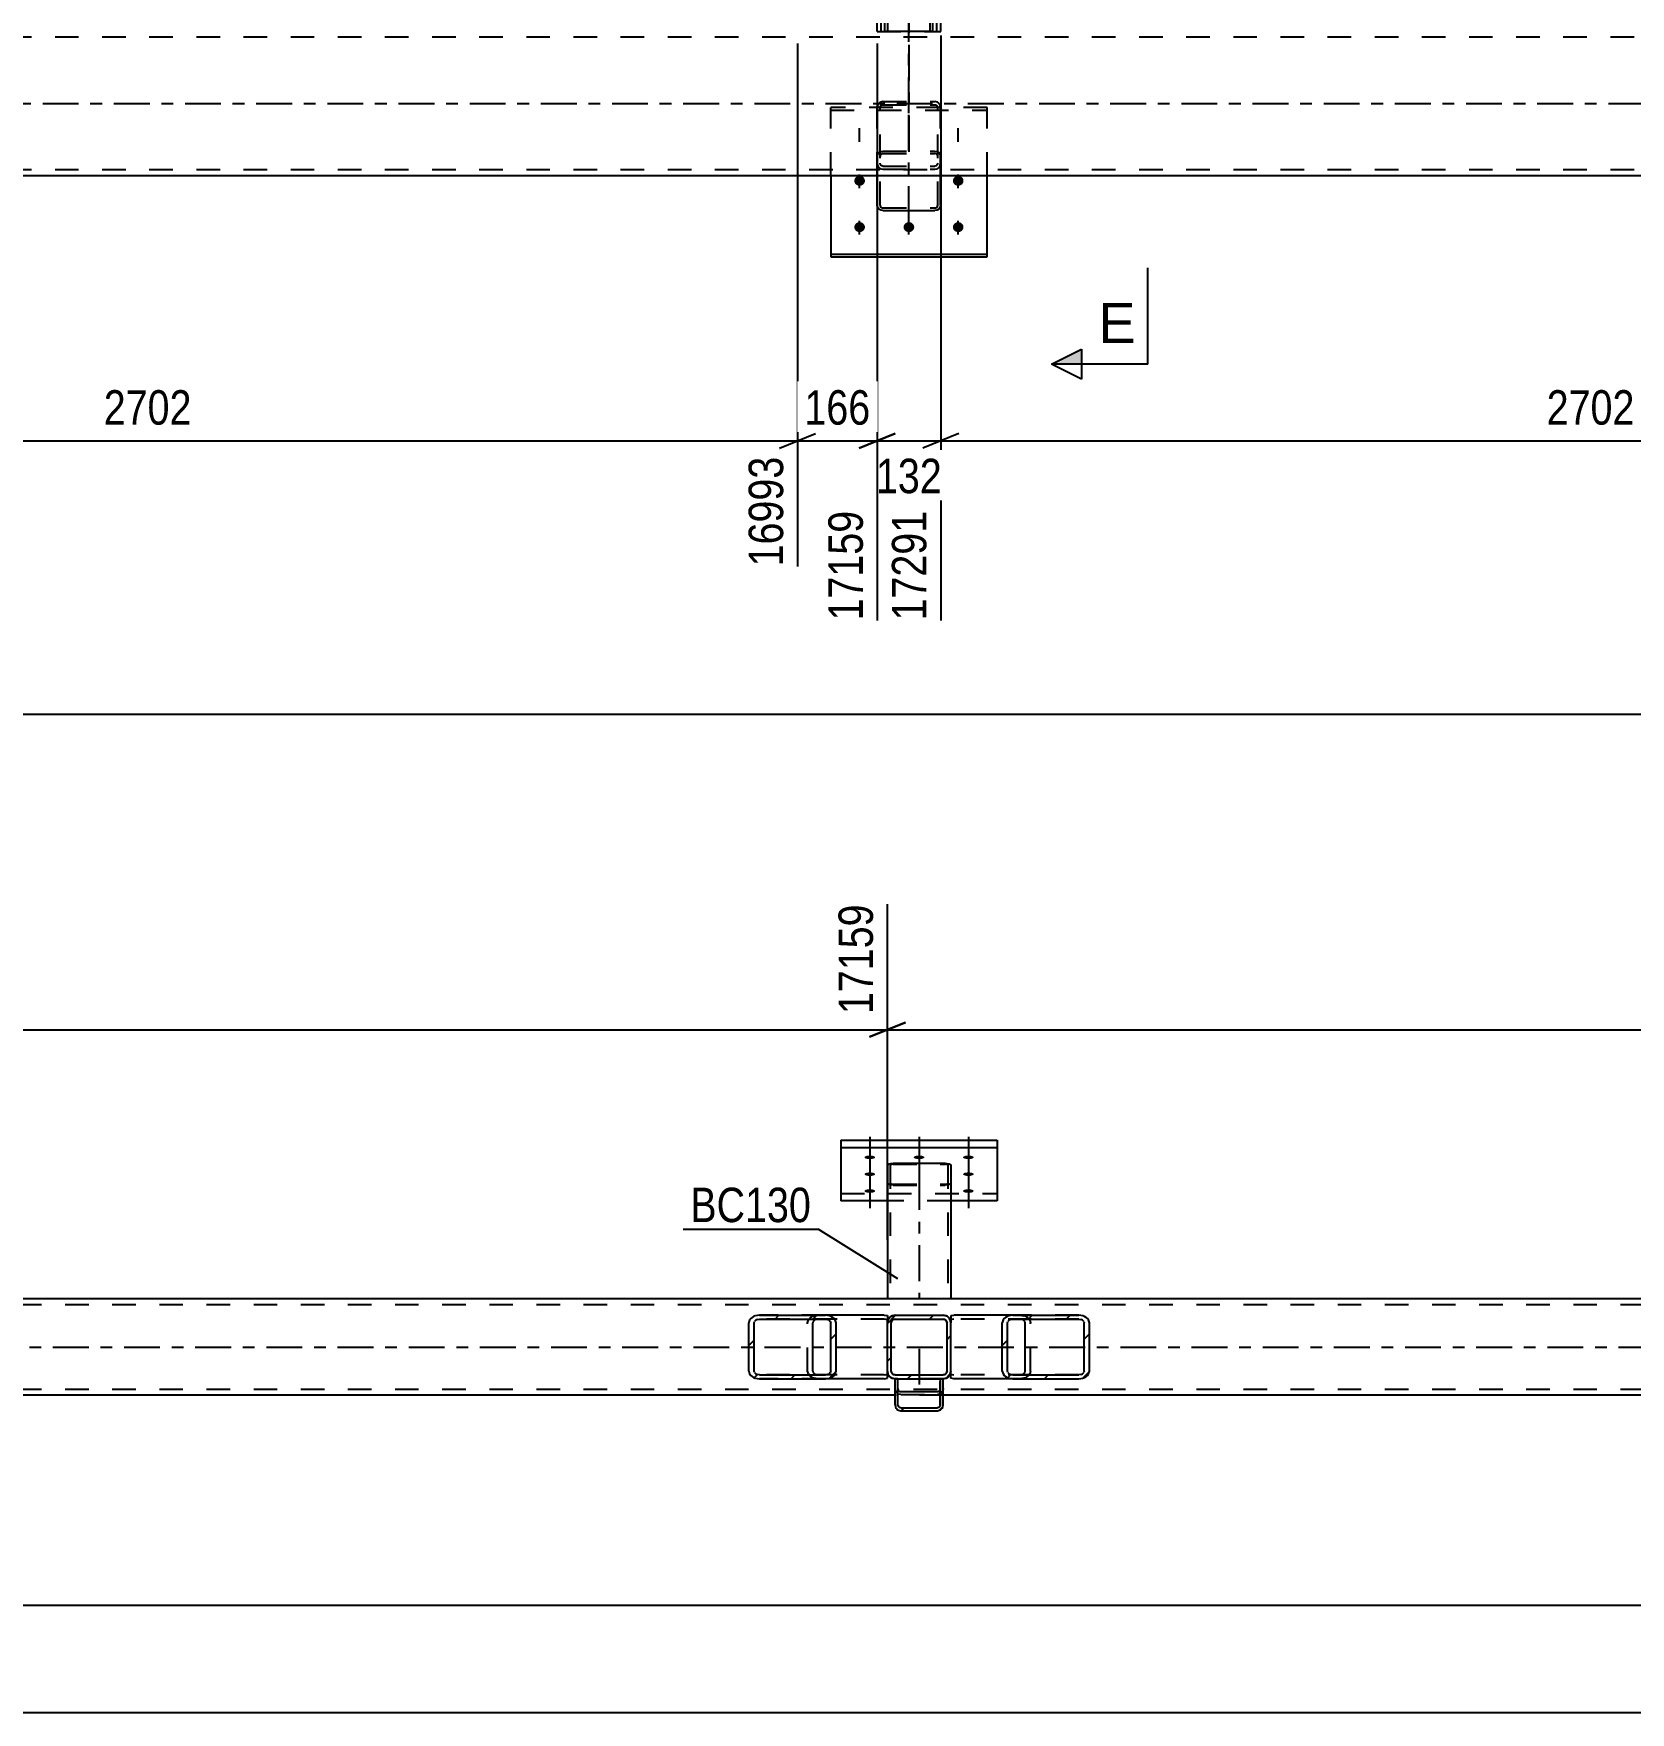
# Model space of a CAD drawing. Header units: millimetres. Extents: x 0 to 1189, y 0 to 841.
# Drawn here: x 655.9 to 788.7, y 386.8 to 526.5 of the extents above; entities that cross this region are included whole.
import ezdxf

# ---------------------------------------------------------------- set-up
doc = ezdxf.new("R2010")
doc.units = ezdxf.units.MM
doc.linetypes.add('DXK_LINE_DOT2', pattern=[3.9198, 1.9599, -1.9599])
doc.linetypes.add('DXK_LINE_DOT3', pattern=[5.9187, 2.979, -0.9799, 0.9799, -0.9799])
doc.styles.add('Arial', font='ARIAL.TTF', dxfattribs={"height": 0.2})
doc.styles.add('Arial Narrow', font='ARIALN.TTF', dxfattribs={"height": 0.2})

# ---------------------------------------------------------------- blocks, each defined once
blk = doc.blocks.new('Part-814467843-4732 - 4692')
at = {"color": 7, "linetype": 'DXK_LINE_DOT2'}
for p, q in [((735.18, 520.34), (722.18, 520.34)), ((722.18, 514.65), (722.18, 520.34)), ((722.18, 520.12), (735.18, 520.12)), ((735.18, 514.65), (735.18, 520.34))]:
    blk.add_line(p, q, dxfattribs=at)
at = {"color": 2, "linetype": 'Continuous'}
for p, q in [((722.18, 514.65), (722.18, 507.9)), ((735.18, 507.9), (735.18, 514.65)), ((722.18, 508.12), (735.18, 508.12)), ((722.18, 507.9), (735.18, 507.9))]:
    blk.add_line(p, q, dxfattribs=at)
blk = doc.blocks.new('Bolt-814467843-4733 - 4692')
at = {"linetype": 'Continuous'}
for points in [[(724.58, 513.82), (724.49, 513.83), (724.4, 513.85), (724.32, 513.9), (724.26, 513.95), (724.2, 514.02), (724.16, 514.1), (724.15, 514.19), (724.15, 514.27), (724.16, 514.36), (724.2, 514.44), (724.26, 514.51), (724.32, 514.57), (724.4, 514.61), (724.49, 514.64), (724.58, 514.64), (724.67, 514.64), (724.76, 514.61), (724.84, 514.57), (724.91, 514.51), (724.96, 514.44), (725, 514.36), (725.02, 514.27), (725.02, 514.19), (725, 514.1), (724.96, 514.02), (724.91, 513.95), (724.84, 513.9), (724.76, 513.85), (724.67, 513.83)], [(732.78, 513.82), (732.69, 513.83), (732.6, 513.85), (732.52, 513.9), (732.46, 513.95), (732.4, 514.02), (732.36, 514.1), (732.35, 514.19), (732.35, 514.27), (732.36, 514.36), (732.4, 514.44), (732.46, 514.51), (732.52, 514.57), (732.6, 514.61), (732.69, 514.64), (732.78, 514.64), (732.87, 514.64), (732.96, 514.61), (733.04, 514.57), (733.11, 514.51), (733.16, 514.44), (733.2, 514.36), (733.22, 514.27), (733.22, 514.19), (733.2, 514.1), (733.16, 514.02), (733.11, 513.95), (733.04, 513.9), (732.96, 513.85), (732.87, 513.83)], [(724.58, 509.96), (724.49, 509.97), (724.4, 510), (724.32, 510.04), (724.26, 510.1), (724.2, 510.17), (724.16, 510.25), (724.15, 510.33), (724.15, 510.42), (724.16, 510.51), (724.2, 510.58), (724.26, 510.65), (724.32, 510.71), (724.4, 510.76), (724.49, 510.78), (724.58, 510.79), (724.67, 510.78), (724.76, 510.76), (724.84, 510.71), (724.91, 510.65), (724.96, 510.58), (725, 510.51), (725.02, 510.42), (725.02, 510.33), (725, 510.25), (724.96, 510.17), (724.91, 510.1), (724.84, 510.04), (724.76, 510), (724.67, 509.97)], [(728.68, 509.96), (728.59, 509.97), (728.5, 510), (728.42, 510.04), (728.36, 510.1), (728.3, 510.17), (728.26, 510.25), (728.25, 510.33), (728.25, 510.42), (728.26, 510.51), (728.3, 510.58), (728.36, 510.65), (728.42, 510.71), (728.5, 510.76), (728.59, 510.78), (728.68, 510.79), (728.77, 510.78), (728.86, 510.76), (728.94, 510.71), (729.01, 510.65), (729.06, 510.58), (729.1, 510.51), (729.12, 510.42), (729.12, 510.33), (729.1, 510.25), (729.06, 510.17), (729.01, 510.1), (728.94, 510.04), (728.86, 510), (728.77, 509.97)], [(732.78, 509.96), (732.69, 509.97), (732.6, 510), (732.52, 510.04), (732.46, 510.1), (732.4, 510.17), (732.36, 510.25), (732.35, 510.33), (732.35, 510.42), (732.36, 510.51), (732.4, 510.58), (732.46, 510.65), (732.52, 510.71), (732.6, 510.76), (732.69, 510.78), (732.78, 510.79), (732.87, 510.78), (732.96, 510.76), (733.04, 510.71), (733.11, 510.65), (733.16, 510.58), (733.2, 510.51), (733.22, 510.42), (733.22, 510.33), (733.2, 510.25), (733.16, 510.17), (733.11, 510.1), (733.04, 510.04), (732.96, 510), (732.87, 509.97)]]:
    blk.add_hatch(color=1, dxfattribs=at).paths.add_polyline_path(points)
at = {"color": 1, "linetype": 'DXK_LINE_DOT2'}
for p, q in [((724.58, 517.47), (724.58, 518.6)), ((728.68, 517.47), (728.68, 518.6)), ((732.78, 517.47), (732.78, 518.6))]:
    blk.add_line(p, q, dxfattribs=at)
at = {"color": 1, "linetype": 'Continuous'}
for p, q in [((724.58, 513.62), (724.58, 514.75)), ((732.78, 513.62), (732.78, 514.75)), ((724.58, 509.76), (724.58, 510.9)), ((728.68, 509.76), (728.68, 510.9)), ((732.78, 509.76), (732.78, 510.9))]:
    blk.add_line(p, q, dxfattribs=at)
blk = doc.blocks.new('Part-814467843-4850 - 4692')
at = {"color": 7, "linetype": 'DXK_LINE_DOT3'}
blk.add_line((728.68, 519.86), (728.68, 649.63), dxfattribs=at)
at = {"color": 7, "linetype": 'DXK_LINE_DOT2'}
for p, q in [((726.72, 640.53), (726.68, 640.47)), ((726.68, 639.42), (726.68, 640.47)), ((726.82, 640.58), (726.72, 640.53)), ((726.98, 640.62), (726.82, 640.58)), ((726.92, 640.47), (726.94, 640.5)), ((726.92, 526.65), (726.92, 640.47)), ((726.94, 640.5), (726.99, 640.53)), ((727.16, 640.63), (726.98, 640.62)), ((726.99, 640.53), (727.07, 640.54)), ((727.07, 640.54), (727.16, 640.55)), ((727.16, 640.63), (730.2, 640.63)), ((727.16, 640.55), (730.2, 640.55)), ((730.2, 640.63), (730.39, 640.62)), ((730.2, 640.55), (730.3, 640.54)), ((730.3, 640.54), (730.37, 640.53)), ((730.37, 640.53), (730.42, 640.5)), ((730.39, 640.62), (730.42, 640.61)), ((730.42, 640.61), (730.54, 640.58)), ((730.42, 640.5), (730.44, 640.47)), ((730.44, 526.65), (730.44, 640.47)), ((730.65, 640.53), (730.54, 640.58)), ((730.68, 640.47), (730.65, 640.53)), ((730.68, 639.41), (730.68, 640.47)), ((726.68, 639.41), (726.68, 639.42)), ((726.68, 639.42), (726.68, 639.41)), ((726.68, 639.42), (726.72, 639.36)), ((726.72, 639.36), (726.82, 639.31)), ((726.82, 639.31), (726.98, 639.27)), ((726.94, 639.39), (726.92, 639.42)), ((726.99, 639.36), (726.94, 639.39)), ((726.98, 639.27), (726.99, 639.27)), ((727.07, 639.35), (726.99, 639.36)), ((726.99, 639.27), (727.16, 639.26)), ((727.16, 639.34), (727.07, 639.35)), ((727.16, 639.34), (730.2, 639.34)), ((727.16, 639.26), (730.2, 639.26)), ((730.3, 639.35), (730.2, 639.34)), ((730.2, 639.26), (730.39, 639.27)), ((730.37, 639.36), (730.3, 639.35)), ((730.42, 639.39), (730.37, 639.36)), ((730.39, 639.27), (730.54, 639.31)), ((730.44, 639.42), (730.42, 639.39)), ((730.54, 639.31), (730.65, 639.36)), ((730.65, 639.36), (730.68, 639.42)), ((726.68, 535.63), (726.72, 536.37)), ((726.98, 537.41), (727.16, 537.55)), ((727.16, 536.59), (727.07, 536.52)), ((727.16, 537.55), (730.2, 537.55)), ((727.16, 536.59), (730.2, 536.59)), ((730.2, 537.55), (730.39, 537.41)), ((730.3, 536.52), (730.2, 536.59)), ((730.65, 536.37), (730.68, 535.63)), ((726.94, 536), (726.92, 535.63)), ((730.44, 535.63), (730.42, 536)), ((730.39, 526.65), (730.2, 526.65)), ((730.54, 526.65), (730.44, 526.65))]:
    blk.add_line(p, q, dxfattribs=at)
at = {"color": 2, "linetype": 'Continuous'}
for p, q in [((726.68, 526.65), (726.68, 639.41)), ((730.68, 526.65), (730.68, 639.41)), ((730.2, 526.65), (726.68, 526.65)), ((730.54, 526.65), (730.2, 526.65)), ((730.65, 526.65), (730.54, 526.65)), ((730.68, 526.65), (730.65, 526.65))]:
    blk.add_line(p, q, dxfattribs=at)
at = {"color": 7, "linetype": 'DXK_LINE_DOT2'}
for centre, radius, start, end in [((729.52, 536.22), 2.8, 154.9513, 176.9968), ((728.34, 535.92), 1.4, 154.9513, 176.9968), ((729.03, 535.92), 1.4, 3.0032, 25.0487), ((727.85, 536.22), 2.8, 3.0032, 25.0487)]:
    blk.add_arc(centre, radius, start, end, dxfattribs=at)
blk = doc.blocks.new('Part-814467843-4851 - 4692')
at = {"color": 7, "linetype": 'DXK_LINE_DOT3'}
blk.add_line((728.68, 510.81), (728.68, 521.43), dxfattribs=at)
at = {"color": 7, "linetype": 'DXK_LINE_DOT2'}
for p, q in [((726.08, 520.5), (726.04, 520.3)), ((726.04, 514.65), (726.04, 520.3)), ((726.28, 520.3), (726.3, 520.4)), ((726.28, 512.2), (726.28, 520.3)), ((726.3, 520.4), (726.35, 520.49)), ((726.52, 520.82), (726.34, 520.78)), ((726.35, 520.49), (726.43, 520.54)), ((726.43, 520.54), (726.52, 520.56)), ((726.52, 520.82), (730.84, 520.82)), ((726.52, 520.56), (730.84, 520.56)), ((731.03, 520.78), (730.84, 520.82)), ((730.84, 520.56), (730.94, 520.54)), ((730.94, 520.54), (731.01, 520.49)), ((731.01, 520.49), (731.06, 520.4)), ((731.06, 520.4), (731.08, 520.3)), ((731.08, 512.2), (731.08, 520.3)), ((731.32, 520.3), (731.29, 520.5)), ((731.32, 514.65), (731.32, 520.3)), ((726.18, 516.58), (726.34, 516.68)), ((726.34, 516.68), (726.52, 516.71)), ((726.52, 516.71), (730.84, 516.71)), ((730.84, 516.71), (731.03, 516.68)), ((731.03, 516.68), (731.18, 516.58)), ((726.04, 516.26), (726.08, 516.43)), ((726.04, 515.71), (726.08, 515.51)), ((726.08, 516.43), (726.18, 516.58)), ((726.3, 516.35), (726.28, 516.26)), ((726.3, 515.61), (726.28, 515.71)), ((726.35, 516.42), (726.3, 516.35)), ((726.35, 515.53), (726.3, 515.61)), ((726.43, 516.47), (726.35, 516.42)), ((726.43, 515.47), (726.35, 515.53)), ((726.52, 516.49), (726.43, 516.47)), ((726.52, 515.45), (726.43, 515.47)), ((726.52, 516.49), (730.84, 516.49)), ((726.52, 515.45), (730.84, 515.45)), ((730.94, 516.47), (730.84, 516.49)), ((730.94, 515.47), (730.84, 515.45)), ((731.01, 516.42), (730.94, 516.47)), ((731.01, 515.53), (730.94, 515.47)), ((731.06, 516.35), (731.01, 516.42)), ((731.06, 515.61), (731.01, 515.53)), ((731.08, 516.26), (731.06, 516.35)), ((731.08, 515.71), (731.06, 515.61)), ((731.18, 516.58), (731.29, 516.43)), ((731.29, 516.43), (731.32, 516.26)), ((731.29, 515.51), (731.32, 515.71)), ((726.34, 515.24), (726.52, 515.2)), ((726.52, 515.2), (730.84, 515.2)), ((730.84, 515.2), (731.03, 515.24)), ((726.28, 512.2), (726.3, 512.11)), ((726.3, 512.11), (726.35, 512.04)), ((726.35, 512.04), (726.43, 511.99)), ((726.43, 511.99), (726.52, 511.98)), ((726.52, 511.98), (730.84, 511.98)), ((730.84, 511.98), (730.94, 511.99)), ((730.94, 511.99), (731.01, 512.04)), ((731.01, 512.04), (731.06, 512.11)), ((731.06, 512.11), (731.08, 512.2))]:
    blk.add_line(p, q, dxfattribs=at)
at = {"color": 2, "linetype": 'Continuous'}
for p, q in [((726.04, 512.2), (726.04, 514.65)), ((731.32, 512.2), (731.32, 514.65)), ((726.08, 512.03), (726.04, 512.2)), ((726.18, 511.88), (726.08, 512.03)), ((726.34, 511.78), (726.18, 511.88)), ((726.52, 511.75), (726.34, 511.78)), ((726.52, 511.75), (730.84, 511.75)), ((731.03, 511.78), (730.84, 511.75)), ((731.18, 511.88), (731.03, 511.78)), ((731.29, 512.03), (731.18, 511.88)), ((731.32, 512.2), (731.29, 512.03))]:
    blk.add_line(p, q, dxfattribs=at)
at = {"color": 7, "linetype": 'DXK_LINE_DOT2'}
for centre, start, end in [((726.54, 520.32), 114.3199, 159.2417), ((730.82, 520.32), 20.7583, 65.6801), ((726.54, 515.69), 200.7583, 245.6801), ((730.82, 515.69), 294.3199, 339.2417)]:
    blk.add_arc(centre, 0.496, start, end, dxfattribs=at)
blk = doc.blocks.new('Part-814467843-4893 - 4692')
at = {"color": 7, "linetype": 'DXK_LINE_DOT3'}
blk.add_line((728.69, 516.65), (728.69, 652.25), dxfattribs=at)
at = {"color": 7, "linetype": 'DXK_LINE_DOT2'}
for p, q in [((731.33, 642.25), (726.05, 642.25)), ((726.05, 641.59), (726.05, 642.25)), ((726.37, 526.65), (726.37, 642.25)), ((731.01, 526.65), (731.01, 642.25)), ((731.33, 641.59), (731.33, 642.25)), ((726.05, 526.65), (726.05, 527.31)), ((726.05, 526.65), (731.33, 526.65)), ((731.33, 526.65), (731.33, 527.31))]:
    blk.add_line(p, q, dxfattribs=at)
at = {"color": 2, "linetype": 'Continuous'}
for p, q in [((726.05, 527.31), (726.05, 641.59)), ((731.33, 527.31), (731.33, 641.59))]:
    blk.add_line(p, q, dxfattribs=at)
blk = doc.blocks.new('Part-814467843-4962 - 4692')
at = {"color": 7, "linetype": 'DXK_LINE_DOT2'}
for p, q in [((1047.69, 526.17), (118.04, 526.17)), ((1047.69, 515.13), (118.04, 515.13))]:
    blk.add_line(p, q, dxfattribs=at)
at = {"color": 7, "linetype": 'DXK_LINE_DOT3'}
blk.add_line((118.04, 520.65), (1047.69, 520.65), dxfattribs=at)
at = {"color": 2, "linetype": 'Continuous'}
blk.add_line((1042.89, 514.65), (118.04, 514.65), dxfattribs=at)
blk = doc.blocks.new('Part-814467843-3577 - 3563')
at = {"color": 2, "linetype": 'Continuous'}
for p, q in [((726.89, 432.35), (726.92, 432.41)), ((726.89, 432.35), (726.89, 421.23)), ((726.92, 432.41), (727.03, 432.46)), ((727.03, 432.46), (727.18, 432.5)), ((727.18, 432.5), (727.37, 432.51)), ((727.37, 432.51), (731.69, 432.51)), ((731.69, 432.51), (731.87, 432.5)), ((731.87, 432.5), (732.03, 432.46)), ((732.03, 432.46), (732.13, 432.41)), ((732.13, 432.41), (732.17, 432.35)), ((732.17, 432.35), (732.17, 421.23))]:
    blk.add_line(p, q, dxfattribs=at)
at = {"color": 7, "linetype": 'DXK_LINE_DOT2'}
for p, q in [((727.14, 432.38), (727.13, 432.35)), ((727.13, 432.35), (727.13, 421.23)), ((727.2, 432.4), (727.14, 432.38)), ((727.27, 432.42), (727.2, 432.4)), ((727.37, 432.43), (727.27, 432.42)), ((727.37, 432.43), (731.69, 432.43)), ((731.78, 432.42), (731.69, 432.43)), ((731.86, 432.4), (731.78, 432.42)), ((731.91, 432.38), (731.86, 432.4)), ((731.93, 432.35), (731.91, 432.38)), ((731.93, 432.35), (731.93, 421.23)), ((726.92, 430.81), (726.89, 430.87)), ((727.03, 430.75), (726.92, 430.81)), ((727.18, 430.72), (727.03, 430.75)), ((727.13, 430.87), (727.14, 430.84)), ((727.14, 430.84), (727.2, 430.81)), ((727.37, 430.7), (727.18, 430.72)), ((727.2, 430.81), (727.27, 430.79)), ((727.27, 430.79), (727.37, 430.79)), ((727.37, 430.79), (731.69, 430.79)), ((727.37, 430.7), (731.69, 430.7)), ((731.69, 430.79), (731.78, 430.79)), ((731.87, 430.72), (731.69, 430.7)), ((731.78, 430.79), (731.86, 430.81)), ((731.86, 430.81), (731.87, 430.82)), ((731.87, 430.82), (731.91, 430.84)), ((732.03, 430.75), (731.87, 430.72)), ((731.91, 430.84), (731.93, 430.87)), ((732.13, 430.81), (732.03, 430.75)), ((732.17, 430.87), (732.13, 430.81)), ((732.17, 421.23), (726.89, 421.23))]:
    blk.add_line(p, q, dxfattribs=at)
at = {"color": 7, "linetype": 'DXK_LINE_DOT3'}
blk.add_line((729.53, 431.61), (729.53, 421.23), dxfattribs=at)
blk = doc.blocks.new('Part-814467843-3589 - 3563')
at = {"linetype": 'Continuous'}
h = blk.add_hatch(dxfattribs=at)
h.set_pattern_fill('', scale=0.7, style=0, pattern_type=0)
h.set_pattern_definition([(45, (731.2304, 411.9716), (-1.5715, 1.5715), [])])
h.paths.add_polyline_path([(731.05, 411.93), (731.23, 411.97), (731.39, 412.08), (731.49, 412.24), (731.53, 412.43), (731.53, 414.59), (731.29, 414.59), (731.29, 412.43), (731.27, 412.33), (731.22, 412.25), (731.14, 412.2), (731.05, 412.18), (728.01, 412.18), (727.91, 412.2), (727.84, 412.25), (727.78, 412.33), (727.77, 412.43), (727.77, 414.59), (727.53, 414.59), (727.53, 412.43), (727.56, 412.24), (727.67, 412.08), (727.82, 411.97), (728.01, 411.93)])
at = {"color": 7, "linetype": 'DXK_LINE_DOT3'}
blk.add_line((729.53, 417.09), (729.53, 414), dxfattribs=at)
at = {"color": 7, "linetype": 'DXK_LINE_DOT2'}
for p, q in [((727.53, 412.43), (727.53, 414.59)), ((727.53, 414.59), (727.77, 414.59)), ((727.56, 413.58), (727.53, 413.77)), ((727.77, 412.43), (727.77, 414.59)), ((731.29, 412.43), (731.29, 414.59)), ((731.29, 414.59), (731.53, 414.59)), ((731.53, 413.77), (731.49, 413.58)), ((731.53, 412.43), (731.53, 414.59)), ((728.01, 413.28), (727.82, 413.31)), ((728.01, 413.28), (731.05, 413.28)), ((731.23, 413.31), (731.05, 413.28))]:
    blk.add_line(p, q, dxfattribs=at)
at = {"color": 2, "linetype": 'Continuous'}
for p, q in [((727.53, 412.43), (727.53, 414.59)), ((727.77, 414.59), (727.53, 414.59)), ((727.77, 412.43), (727.77, 414.59)), ((727.77, 413.77), (727.78, 413.68)), ((727.78, 413.68), (727.84, 413.6)), ((727.84, 413.6), (727.91, 413.54)), ((727.91, 413.54), (728.01, 413.52)), ((728.01, 413.52), (731.05, 413.52)), ((731.05, 413.52), (731.14, 413.54)), ((731.14, 413.54), (731.22, 413.6)), ((731.22, 413.6), (731.27, 413.68)), ((731.27, 413.68), (731.29, 413.77)), ((731.53, 414.59), (731.29, 414.59)), ((731.29, 414.59), (731.29, 412.43)), ((731.53, 412.43), (731.53, 414.59)), ((727.53, 412.43), (727.56, 412.24)), ((727.78, 412.33), (727.77, 412.43)), ((727.84, 412.25), (727.78, 412.33)), ((727.82, 411.97), (728.01, 411.93)), ((727.91, 412.2), (727.84, 412.25)), ((728.01, 412.18), (727.91, 412.2)), ((728.01, 412.18), (731.05, 412.18)), ((728.01, 411.93), (731.05, 411.93)), ((731.14, 412.2), (731.05, 412.18)), ((731.05, 411.93), (731.23, 411.97)), ((731.22, 412.25), (731.14, 412.2)), ((731.27, 412.33), (731.22, 412.25)), ((731.29, 412.43), (731.27, 412.33)), ((731.49, 412.24), (731.53, 412.43))]:
    blk.add_line(p, q, dxfattribs=at)
at = {"color": 7, "linetype": 'DXK_LINE_DOT2'}
for centre, start, end in [((728.02, 413.76), 201.5877, 246.5667), ((731.04, 413.76), 293.4333, 338.4123)]:
    blk.add_arc(centre, 0.488, start, end, dxfattribs=at)
at = {"color": 2, "linetype": 'Continuous'}
for centre, start, end in [((728.02, 412.42), 201.5877, 246.5667), ((731.04, 412.42), 293.4333, 338.4123)]:
    blk.add_arc(centre, 0.488, start, end, dxfattribs=at)
blk = doc.blocks.new('Part-814467843-3686 - 3563')
at = {"linetype": 'Continuous'}
h = blk.add_hatch(dxfattribs=at)
h.set_pattern_fill('', scale=0.7, style=0, pattern_type=0)
h.set_pattern_definition([(45, (722.073, 414.6427), (-1.57154, 1.57154), [])])
h.paths.add_polyline_path([(721.74, 414.59), (722.07, 414.64), (722.36, 414.78), (722.55, 414.99), (722.62, 415.23), (722.62, 419.23), (722.55, 419.48), (722.36, 419.69), (722.07, 419.83), (721.74, 419.87), (716.25, 419.87), (715.91, 419.83), (715.62, 419.69), (715.43, 419.48), (715.37, 419.23), (715.37, 415.23), (715.43, 414.99), (715.62, 414.78), (715.91, 414.64), (716.25, 414.59)])
h.paths.add_polyline_path([(716.08, 414.94), (715.94, 415.01), (715.84, 415.11), (715.81, 415.23), (715.81, 419.23), (715.84, 419.36), (715.94, 419.46), (716.08, 419.53), (716.25, 419.55), (721.74, 419.55), (721.9, 419.53), (722.05, 419.46), (722.14, 419.36), (722.18, 419.23), (722.18, 415.23), (722.14, 415.11), (722.05, 415.01), (721.9, 414.94), (721.74, 414.91), (716.25, 414.91)])
at = {"color": 2, "linetype": 'Continuous'}
for p, q in [((715.43, 419.48), (715.37, 419.23)), ((715.37, 415.23), (715.37, 419.23)), ((715.81, 419.23), (715.84, 419.36)), ((715.81, 415.23), (715.81, 419.23)), ((716.25, 419.87), (715.91, 419.83)), ((716.08, 419.53), (716.25, 419.55)), ((716.25, 419.87), (721.74, 419.87)), ((716.25, 419.55), (721.74, 419.55)), ((720.73, 419.36), (720.7, 419.23)), ((720.7, 415.23), (720.7, 419.23)), ((721.14, 419.55), (720.97, 419.53)), ((726.63, 419.87), (721.74, 419.87)), ((722.07, 419.83), (721.74, 419.87)), ((721.74, 419.55), (721.9, 419.53)), ((722.14, 419.36), (722.18, 419.23)), ((722.18, 415.23), (722.18, 419.23)), ((722.62, 419.23), (722.55, 419.48)), ((722.62, 415.23), (722.62, 419.23)), ((726.63, 419.87), (726.89, 419.84)), ((726.89, 419.84), (726.89, 419.83)), ((726.89, 419.83), (726.89, 419.69)), ((726.89, 419.69), (726.89, 419.23)), ((715.37, 415.23), (715.43, 414.99)), ((715.84, 415.11), (715.81, 415.23)), ((716.25, 414.91), (716.08, 414.94)), ((716.25, 414.91), (721.74, 414.91)), ((720.7, 415.23), (720.73, 415.11)), ((720.97, 414.94), (721.14, 414.91)), ((721.9, 414.94), (721.74, 414.91)), ((722.18, 415.23), (722.14, 415.11)), ((722.55, 414.99), (722.62, 415.23)), ((726.89, 414.63), (726.89, 415.23)), ((715.91, 414.64), (716.25, 414.59)), ((716.25, 414.59), (721.74, 414.59)), ((721.74, 414.59), (722.07, 414.64)), ((726.63, 414.59), (721.74, 414.59)), ((726.63, 414.59), (726.89, 414.63))]:
    blk.add_line(p, q, dxfattribs=at)
at = {"color": 7, "linetype": 'DXK_LINE_DOT2'}
for p, q in [((721.74, 419.87), (716.25, 419.87)), ((726.63, 419.55), (716.25, 419.55)), ((720.26, 419.23), (720.33, 419.48)), ((720.26, 415.23), (720.26, 419.23)), ((720.8, 419.83), (721.14, 419.87)), ((726.8, 419.53), (726.63, 419.55)), ((726.89, 419.49), (726.8, 419.53)), ((726.89, 419.69), (726.89, 419.49)), ((726.89, 415.23), (726.89, 419.48)), ((726.63, 414.91), (716.25, 414.91)), ((720.33, 414.99), (720.26, 415.23)), ((726.63, 414.91), (726.8, 414.94)), ((726.8, 414.94), (726.89, 414.98)), ((721.74, 414.59), (716.25, 414.59)), ((721.14, 414.59), (720.8, 414.64))]:
    blk.add_line(p, q, dxfattribs=at)
at = {"color": 2, "linetype": 'Continuous'}
for centre, radius, start, end in [((716.11, 419.05), 0.802, 104.5547, 147.5895), ((716.18, 419.14), 0.401, 104.5547, 147.5895), ((721.07, 419.14), 0.401, 104.5547, 147.5895), ((721.8, 419.14), 0.401, 32.4105, 75.4453), ((721.87, 419.05), 0.802, 32.4105, 75.4453), ((716.11, 415.42), 0.802, 212.4105, 255.4453), ((716.18, 415.33), 0.401, 212.4105, 255.4453), ((721.07, 415.33), 0.401, 212.4105, 255.4453), ((721.8, 415.33), 0.401, 284.5547, 327.5895), ((721.87, 415.42), 0.802, 284.5547, 327.5895)]:
    blk.add_arc(centre, radius, start, end, dxfattribs=at)
at = {"color": 7, "linetype": 'DXK_LINE_DOT2'}
for centre, start, end in [((721.01, 419.05), 104.5547, 147.5895), ((721.01, 415.42), 212.4105, 255.4453)]:
    blk.add_arc(centre, 0.802, start, end, dxfattribs=at)
blk = doc.blocks.new('Part-814467843-3692 - 3563')
at = {"color": 2, "linetype": 'Continuous'}
for p, q in [((1043.73, 421.23), (118.89, 421.23)), ((727.53, 413.23), (491.54, 413.23)), ((967.54, 413.23), (731.53, 413.23))]:
    blk.add_line(p, q, dxfattribs=at)
at = {"color": 7, "linetype": 'DXK_LINE_DOT2'}
for p, q in [((1048.53, 420.75), (118.89, 420.75)), ((1048.53, 413.71), (118.89, 413.71)), ((731.53, 413.23), (727.53, 413.23))]:
    blk.add_line(p, q, dxfattribs=at)
at = {"color": 7, "linetype": 'DXK_LINE_DOT3'}
blk.add_line((118.89, 417.23), (1048.53, 417.23), dxfattribs=at)
blk = doc.blocks.new('Part-814467843-3693 - 3563')
at = {"linetype": 'Continuous'}
h = blk.add_hatch(dxfattribs=at)
h.set_pattern_fill('', scale=0.7, style=0, pattern_type=0)
h.set_pattern_definition([(45, (731.7735, 414.6427), (-1.57154, 1.57154), [])])
h.paths.add_polyline_path([(731.53, 414.59), (731.77, 414.64), (731.98, 414.78), (732.12, 414.99), (732.17, 415.23), (732.17, 419.23), (732.12, 419.48), (731.98, 419.69), (731.77, 419.83), (731.53, 419.87), (727.53, 419.87), (727.28, 419.83), (727.08, 419.69), (726.94, 419.48), (726.89, 419.23), (726.89, 415.23), (726.94, 414.99), (727.08, 414.78), (727.28, 414.64), (727.53, 414.59)])
h.paths.add_polyline_path([(727.41, 414.94), (727.3, 415.01), (727.23, 415.11), (727.21, 415.23), (727.21, 419.23), (727.23, 419.36), (727.3, 419.46), (727.41, 419.53), (727.53, 419.55), (731.53, 419.55), (731.65, 419.53), (731.75, 419.46), (731.82, 419.36), (731.85, 419.23), (731.85, 415.23), (731.82, 415.11), (731.75, 415.01), (731.65, 414.94), (731.53, 414.91), (727.53, 414.91)])
at = {"color": 7, "linetype": 'DXK_LINE_DOT2'}
for p, q in [((726.89, 419.23), (726.94, 419.48)), ((726.89, 415.23), (726.89, 419.23)), ((727.23, 419.36), (727.21, 419.23)), ((727.21, 415.23), (727.21, 419.23)), ((727.28, 419.83), (727.53, 419.87)), ((727.53, 419.55), (727.41, 419.53)), ((727.53, 419.87), (731.53, 419.87)), ((727.53, 419.55), (731.53, 419.55)), ((731.53, 419.87), (731.77, 419.83)), ((731.65, 419.53), (731.53, 419.55)), ((731.85, 419.23), (731.82, 419.36)), ((731.85, 415.23), (731.85, 419.23)), ((732.12, 419.48), (732.17, 419.23)), ((732.17, 415.23), (732.17, 419.23)), ((726.94, 414.99), (726.89, 415.23)), ((727.21, 415.23), (727.23, 415.11)), ((727.41, 414.94), (727.53, 414.91)), ((727.53, 414.91), (731.53, 414.91)), ((731.53, 414.91), (731.65, 414.94)), ((731.82, 415.11), (731.85, 415.23)), ((732.17, 415.23), (732.12, 414.99)), ((727.53, 414.59), (727.28, 414.64)), ((731.53, 414.59), (727.53, 414.59)), ((731.77, 414.64), (731.53, 414.59))]:
    blk.add_line(p, q, dxfattribs=at)
at = {"color": 2, "linetype": 'Continuous'}
for p, q in [((726.94, 419.48), (726.89, 419.23)), ((726.89, 415.23), (726.89, 419.23)), ((727.21, 419.23), (727.23, 419.36)), ((727.21, 415.23), (727.21, 419.23)), ((727.53, 419.87), (727.28, 419.83)), ((727.41, 419.53), (727.53, 419.55)), ((727.53, 419.87), (731.53, 419.87)), ((727.53, 419.55), (731.53, 419.55)), ((731.77, 419.83), (731.53, 419.87)), ((731.53, 419.55), (731.65, 419.53)), ((731.82, 419.36), (731.85, 419.23)), ((731.85, 415.23), (731.85, 419.23)), ((732.17, 419.23), (732.12, 419.48)), ((732.17, 415.23), (732.17, 419.23)), ((726.89, 415.23), (726.94, 414.99)), ((727.23, 415.11), (727.21, 415.23)), ((727.53, 414.91), (727.41, 414.94)), ((727.53, 414.91), (731.53, 414.91)), ((731.65, 414.94), (731.53, 414.91)), ((731.85, 415.23), (731.82, 415.11)), ((732.12, 414.99), (732.17, 415.23)), ((727.28, 414.64), (727.53, 414.59)), ((727.53, 414.59), (731.53, 414.59)), ((731.53, 414.59), (731.77, 414.64))]:
    blk.add_line(p, q, dxfattribs=at)
at = {"color": 7, "linetype": 'DXK_LINE_DOT3'}
blk.add_line((729.53, 417.23), (729.53, 417.23), dxfattribs=at)
at = {"color": 7, "linetype": 'DXK_LINE_DOT2'}
for centre, radius, start, end in [((727.53, 419.23), 0.64, 112.5, 157.5), ((727.53, 419.23), 0.32, 112.5, 157.5), ((731.53, 419.23), 0.32, 22.5, 67.5), ((731.53, 419.23), 0.64, 22.5, 67.5), ((727.53, 415.23), 0.64, 202.5, 247.5), ((727.53, 415.23), 0.32, 202.5, 247.5), ((731.53, 415.23), 0.32, 292.5, 337.5), ((731.53, 415.23), 0.64, 292.5, 337.5)]:
    blk.add_arc(centre, radius, start, end, dxfattribs=at)
at = {"color": 2, "linetype": 'Continuous'}
for centre, radius, start, end in [((727.53, 419.23), 0.64, 112.5, 157.5), ((727.53, 419.23), 0.32, 112.5, 157.5), ((731.53, 419.23), 0.32, 22.5, 67.5), ((731.53, 419.23), 0.64, 22.5, 67.5), ((727.53, 415.23), 0.64, 202.5, 247.5), ((727.53, 415.23), 0.32, 202.5, 247.5), ((731.53, 415.23), 0.32, 292.5, 337.5), ((731.53, 415.23), 0.64, 292.5, 337.5)]:
    blk.add_arc(centre, radius, start, end, dxfattribs=at)
blk = doc.blocks.new('Part-814467843-3788 - 3563')
at = {"linetype": 'Continuous'}
h = blk.add_hatch(dxfattribs=at)
h.set_pattern_fill('', scale=0.7, style=0, pattern_type=0)
h.set_pattern_definition([(45, (743.1476, 414.6427), (-1.57154, 1.57154), [])])
h.paths.add_polyline_path([(742.81, 414.59), (743.15, 414.64), (743.43, 414.78), (743.62, 414.99), (743.69, 415.23), (743.69, 419.23), (743.62, 419.48), (743.43, 419.69), (743.15, 419.83), (742.81, 419.87), (737.32, 419.87), (736.98, 419.83), (736.7, 419.69), (736.51, 419.48), (736.44, 419.23), (736.44, 415.23), (736.51, 414.99), (736.7, 414.78), (736.98, 414.64), (737.32, 414.59)])
h.paths.add_polyline_path([(737.15, 414.94), (737.01, 415.01), (736.91, 415.11), (736.88, 415.23), (736.88, 419.23), (736.91, 419.36), (737.01, 419.46), (737.15, 419.53), (737.32, 419.55), (742.81, 419.55), (742.98, 419.53), (743.12, 419.46), (743.22, 419.36), (743.25, 419.23), (743.25, 415.23), (743.22, 415.11), (743.12, 415.01), (742.98, 414.94), (742.81, 414.91), (737.32, 414.91)])
at = {"color": 2, "linetype": 'Continuous'}
for p, q in [((732.17, 419.84), (732.43, 419.87)), ((732.17, 419.84), (732.17, 419.23)), ((737.32, 419.87), (732.43, 419.87)), ((736.51, 419.48), (736.44, 419.23)), ((736.44, 415.23), (736.44, 419.23)), ((736.88, 419.23), (736.91, 419.36)), ((736.88, 415.23), (736.88, 419.23)), ((737.32, 419.87), (736.98, 419.83)), ((737.15, 419.53), (737.32, 419.55)), ((737.32, 419.87), (742.81, 419.87)), ((737.32, 419.55), (742.81, 419.55)), ((738.08, 419.53), (737.92, 419.55)), ((738.36, 419.23), (738.32, 419.36)), ((738.36, 415.23), (738.36, 419.23)), ((743.15, 419.83), (742.81, 419.87)), ((742.81, 419.55), (742.98, 419.53)), ((743.22, 419.36), (743.25, 419.23)), ((743.25, 415.23), (743.25, 419.23)), ((743.69, 419.23), (743.62, 419.48)), ((743.69, 415.23), (743.69, 419.23)), ((732.17, 414.64), (732.17, 415.23)), ((736.44, 415.23), (736.51, 414.99)), ((736.91, 415.11), (736.88, 415.23)), ((737.32, 414.91), (737.15, 414.94)), ((737.32, 414.91), (742.81, 414.91)), ((737.92, 414.91), (738.08, 414.94)), ((738.32, 415.11), (738.36, 415.23)), ((742.98, 414.94), (742.81, 414.91)), ((743.25, 415.23), (743.22, 415.11)), ((743.62, 414.99), (743.69, 415.23)), ((732.17, 414.63), (732.17, 414.64)), ((732.43, 414.59), (732.17, 414.63)), ((737.32, 414.59), (732.43, 414.59)), ((736.98, 414.64), (737.32, 414.59)), ((737.32, 414.59), (742.81, 414.59)), ((742.81, 414.59), (743.15, 414.64))]:
    blk.add_line(p, q, dxfattribs=at)
at = {"color": 7, "linetype": 'DXK_LINE_DOT2'}
for p, q in [((732.17, 419.84), (732.17, 419.49)), ((732.26, 419.53), (732.17, 419.49)), ((732.17, 414.78), (732.17, 419.23)), ((732.43, 419.55), (732.26, 419.53)), ((742.81, 419.55), (732.43, 419.55)), ((742.81, 419.87), (737.32, 419.87)), ((737.92, 419.87), (738.25, 419.83)), ((738.73, 419.48), (738.8, 419.23)), ((738.8, 415.23), (738.8, 419.23)), ((732.17, 414.98), (732.26, 414.94)), ((732.26, 414.94), (732.43, 414.91)), ((742.81, 414.91), (732.43, 414.91)), ((738.8, 415.23), (738.73, 414.99)), ((737.92, 414.59), (737.32, 414.59)), ((738.25, 414.64), (737.92, 414.59)), ((737.92, 414.59), (742.81, 414.59))]:
    blk.add_line(p, q, dxfattribs=at)
at = {"color": 2, "linetype": 'Continuous'}
for centre, radius, start, end in [((737.19, 419.05), 0.802, 104.5547, 147.5896), ((737.25, 419.14), 0.401, 104.5547, 147.5896), ((737.98, 419.14), 0.401, 32.4104, 75.4453), ((742.88, 419.14), 0.401, 32.4104, 75.4453), ((742.95, 419.05), 0.802, 32.4104, 75.4453), ((737.19, 415.42), 0.802, 212.4104, 255.4453), ((737.25, 415.33), 0.401, 212.4104, 255.4453), ((737.98, 415.33), 0.401, 284.5547, 327.5896), ((742.88, 415.33), 0.401, 284.5547, 327.5896), ((742.95, 415.42), 0.802, 284.5547, 327.5896)]:
    blk.add_arc(centre, radius, start, end, dxfattribs=at)
at = {"color": 7, "linetype": 'DXK_LINE_DOT2'}
for centre, start, end in [((738.05, 419.05), 32.4104, 75.4453), ((738.05, 415.42), 284.5547, 327.5896)]:
    blk.add_arc(centre, 0.802, start, end, dxfattribs=at)
blk = doc.blocks.new('Bolt-814467843-3801 - 3563')
at = {"linetype": 'Continuous'}
for points in [[(725.43, 433.16), (725.52, 433.16), (725.61, 433.15), (725.69, 433.13), (725.75, 433.11), (725.81, 433.08), (725.85, 433.06), (725.86, 433.03), (725.86, 432.99), (725.85, 432.96), (725.81, 432.93), (725.75, 432.91), (725.69, 432.89), (725.61, 432.87), (725.52, 432.86), (725.43, 432.86), (725.34, 432.86), (725.25, 432.87), (725.17, 432.89), (725.1, 432.91), (725.05, 432.93), (725.01, 432.96), (724.99, 432.99), (724.99, 433.03), (725.01, 433.06), (725.05, 433.08), (725.1, 433.11), (725.17, 433.13), (725.25, 433.15), (725.34, 433.16)], [(729.53, 433.16), (729.62, 433.16), (729.71, 433.15), (729.79, 433.13), (729.85, 433.11), (729.91, 433.08), (729.95, 433.06), (729.96, 433.03), (729.96, 432.99), (729.95, 432.96), (729.91, 432.93), (729.85, 432.91), (729.79, 432.89), (729.71, 432.87), (729.62, 432.86), (729.53, 432.86), (729.44, 432.86), (729.35, 432.87), (729.27, 432.89), (729.2, 432.91), (729.15, 432.93), (729.11, 432.96), (729.09, 432.99), (729.09, 433.03), (729.11, 433.06), (729.15, 433.08), (729.2, 433.11), (729.27, 433.13), (729.35, 433.15), (729.44, 433.16)], [(733.63, 433.16), (733.72, 433.16), (733.81, 433.15), (733.89, 433.13), (733.95, 433.11), (734.01, 433.08), (734.05, 433.06), (734.06, 433.03), (734.06, 432.99), (734.05, 432.96), (734.01, 432.93), (733.95, 432.91), (733.89, 432.89), (733.81, 432.87), (733.72, 432.86), (733.63, 432.86), (733.54, 432.86), (733.45, 432.87), (733.37, 432.89), (733.3, 432.91), (733.25, 432.93), (733.21, 432.96), (733.19, 432.99), (733.19, 433.03), (733.21, 433.06), (733.25, 433.08), (733.3, 433.11), (733.37, 433.13), (733.45, 433.15), (733.54, 433.16)], [(725.43, 431.76), (725.52, 431.75), (725.61, 431.74), (725.69, 431.73), (725.75, 431.71), (725.81, 431.68), (725.85, 431.65), (725.86, 431.62), (725.86, 431.59), (725.85, 431.56), (725.81, 431.53), (725.75, 431.51), (725.69, 431.49), (725.61, 431.47), (725.52, 431.46), (725.43, 431.46), (725.34, 431.46), (725.25, 431.47), (725.17, 431.49), (725.1, 431.51), (725.05, 431.53), (725.01, 431.56), (724.99, 431.59), (724.99, 431.62), (725.01, 431.65), (725.05, 431.68), (725.1, 431.71), (725.17, 431.73), (725.25, 431.74), (725.34, 431.75)], [(733.63, 431.76), (733.72, 431.75), (733.81, 431.74), (733.89, 431.73), (733.95, 431.71), (734.01, 431.68), (734.05, 431.65), (734.06, 431.62), (734.06, 431.59), (734.05, 431.56), (734.01, 431.53), (733.95, 431.51), (733.89, 431.49), (733.81, 431.47), (733.72, 431.46), (733.63, 431.46), (733.54, 431.46), (733.45, 431.47), (733.37, 431.49), (733.3, 431.51), (733.25, 431.53), (733.21, 431.56), (733.19, 431.59), (733.19, 431.62), (733.21, 431.65), (733.25, 431.68), (733.3, 431.71), (733.37, 431.73), (733.45, 431.74), (733.54, 431.75)], [(725.43, 430.36), (725.52, 430.35), (725.61, 430.34), (725.69, 430.33), (725.75, 430.31), (725.81, 430.28), (725.85, 430.25), (725.86, 430.22), (725.86, 430.19), (725.85, 430.16), (725.81, 430.13), (725.75, 430.1), (725.69, 430.08), (725.61, 430.07), (725.52, 430.06), (725.43, 430.05), (725.34, 430.06), (725.25, 430.07), (725.17, 430.08), (725.1, 430.1), (725.05, 430.13), (725.01, 430.16), (724.99, 430.19), (724.99, 430.22), (725.01, 430.25), (725.05, 430.28), (725.1, 430.31), (725.17, 430.33), (725.25, 430.34), (725.34, 430.35)], [(733.63, 430.36), (733.72, 430.35), (733.81, 430.34), (733.89, 430.33), (733.95, 430.31), (734.01, 430.28), (734.05, 430.25), (734.06, 430.22), (734.06, 430.19), (734.05, 430.16), (734.01, 430.13), (733.95, 430.1), (733.89, 430.08), (733.81, 430.07), (733.72, 430.06), (733.63, 430.05), (733.54, 430.06), (733.45, 430.07), (733.37, 430.08), (733.3, 430.1), (733.25, 430.13), (733.21, 430.16), (733.19, 430.19), (733.19, 430.22), (733.21, 430.25), (733.25, 430.28), (733.3, 430.31), (733.37, 430.33), (733.45, 430.34), (733.54, 430.35)]]:
    blk.add_hatch(color=1, dxfattribs=at).paths.add_polyline_path(points)
at = {"color": 1, "linetype": 'Continuous'}
for p, q in [((725.43, 434.7), (725.43, 431.58)), ((729.53, 434.7), (729.53, 431.58)), ((733.63, 434.7), (733.63, 431.58)), ((725.43, 433.3), (725.43, 430.18)), ((733.63, 433.3), (733.63, 430.18)), ((725.43, 431.9), (725.43, 428.78)), ((733.63, 431.9), (733.63, 428.78))]:
    blk.add_line(p, q, dxfattribs=at)
at = {"color": 1, "linetype": 'DXK_LINE_DOT2'}
blk.add_line((729.53, 431.9), (729.53, 428.78), dxfattribs=at)
blk = doc.blocks.new('Part-814467843-3802 - 3563')
at = {"color": 2, "linetype": 'Continuous'}
for p, q in [((723.03, 434.43), (736.03, 434.43)), ((723.03, 434.43), (723.03, 429.38)), ((736.03, 434.43), (736.03, 429.38)), ((723.03, 433.83), (736.03, 433.83)), ((726.89, 429.38), (723.03, 429.38)), ((736.03, 429.38), (732.17, 429.38))]:
    blk.add_line(p, q, dxfattribs=at)
at = {"color": 7, "linetype": 'DXK_LINE_DOT2'}
for p, q in [((723.03, 429.99), (736.03, 429.99)), ((732.17, 429.38), (726.89, 429.38))]:
    blk.add_line(p, q, dxfattribs=at)
blk = doc.blocks.new('StraightDimension-814467843-5992 - 4692')
at = {"color": 7, "linetype": 'Continuous'}
for p, q in [((731.33, 526.31), (731.33, 477.66)), ((839.42, 525.65), (839.42, 482.16)), ((732.83, 493.2), (729.83, 492)), ((837.92, 492), (840.92, 493.2)), ((731.33, 492.6), (839.42, 492.6))]:
    blk.add_line(p, q, dxfattribs=at)
at = {"color": 0}
blk.add_wipeout([(789.63, 493.35), (789.63, 497.55), (781.12, 497.55), (781.12, 493.35)], dxfattribs=at)
at = {"color": 3, "style": 'Arial Narrow'}
blk.add_text('2702', height=2.863, dxfattribs=at).set_placement((781.72, 493.95))
at = {"color": 0, "linetype": 'Continuous'}
blk.add_wipeout([(838.82, 491.9), (834.62, 491.9), (834.62, 481.56), (838.82, 481.56)], dxfattribs=at)
at = {"color": 3, "linetype": 'Continuous', "style": 'Arial Narrow'}
blk.add_text('19993', height=2.863, rotation=90.0002, dxfattribs=at).set_placement((838.22, 482.16))
blk = doc.blocks.new('StraightDimension-814467843-6034 - 4692')
at = {"color": 7, "linetype": 'Continuous'}
for p, q in [((611.32, 526.31), (611.32, 477.66)), ((719.42, 525.65), (719.42, 482.16)), ((612.82, 493.2), (609.82, 492)), ((717.92, 492), (720.92, 493.2)), ((611.32, 492.6), (719.42, 492.6))]:
    blk.add_line(p, q, dxfattribs=at)
at = {"color": 0}
blk.add_wipeout([(669.63, 493.35), (669.63, 497.55), (661.12, 497.55), (661.12, 493.35)], dxfattribs=at)
at = {"color": 3, "style": 'Arial Narrow'}
blk.add_text('2702', height=2.863, dxfattribs=at).set_placement((661.72, 493.95))
at = {"color": 0, "linetype": 'Continuous'}
blk.add_wipeout([(718.82, 491.9), (714.62, 491.9), (714.62, 481.56), (718.82, 481.56)], dxfattribs=at)
at = {"color": 3, "linetype": 'Continuous', "style": 'Arial Narrow'}
blk.add_text('16993', height=2.863, rotation=90.0002, dxfattribs=at).set_placement((718.22, 482.16))
blk = doc.blocks.new('StraightDimension-814467843-5900 - 4692')
at = {"color": 7, "linetype": 'Continuous'}
blk.add_line((104.14, 469.88), (1048.69, 469.88), dxfattribs=at)
blk = doc.blocks.new('StraightDimension-814467843-6008 - 4692')
at = {"color": 7, "linetype": 'Continuous'}
for p, q in [((726.05, 525.65), (726.05, 477.66)), ((731.33, 526.31), (731.33, 477.66)), ((724.55, 492), (727.55, 493.2)), ((732.83, 493.2), (729.83, 492)), ((726.05, 492.6), (731.33, 492.6))]:
    blk.add_line(p, q, dxfattribs=at)
at = {"color": 0}
blk.add_wipeout([(732.03, 487.65), (732.03, 491.85), (725.34, 491.85), (725.34, 487.65)], dxfattribs=at)
at = {"color": 3, "style": 'Arial Narrow'}
blk.add_text('132', height=2.863, dxfattribs=at).set_placement((725.94, 488.25))
at = {"color": 0, "linetype": 'Continuous'}
blk.add_wipeout([(730.73, 487.4), (726.53, 487.4), (726.53, 477.06), (730.73, 477.06)], dxfattribs=at)
at = {"color": 3, "linetype": 'Continuous', "style": 'Arial Narrow'}
blk.add_text('17291', height=2.863, rotation=90.0002, dxfattribs=at).set_placement((730.13, 477.66))
blk = doc.blocks.new('StraightDimension-814467843-6021 - 4692')
at = {"color": 7, "linetype": 'Continuous'}
for p, q in [((719.42, 525.65), (719.42, 482.16)), ((726.05, 525.65), (726.05, 477.66)), ((717.92, 492), (720.92, 493.2)), ((727.55, 493.2), (724.55, 492)), ((719.42, 492.6), (726.05, 492.6))]:
    blk.add_line(p, q, dxfattribs=at)
at = {"color": 0}
blk.add_wipeout([(726.07, 493.35), (726.07, 497.55), (719.39, 497.55), (719.39, 493.35)], dxfattribs=at)
at = {"color": 0, "linetype": 'Continuous'}
blk.add_wipeout([(725.45, 487.4), (721.25, 487.4), (721.25, 477.06), (725.45, 477.06)], dxfattribs=at)
at = {"color": 3, "style": 'Arial Narrow'}
blk.add_text('166', height=2.863, dxfattribs=at).set_placement((719.99, 493.95))
at = {"color": 3, "linetype": 'Continuous', "style": 'Arial Narrow'}
blk.add_text('17159', height=2.863, rotation=90.0002, dxfattribs=at).set_placement((724.85, 477.66))
blk = doc.blocks.new('StraightDimension-814467843-3828 - 3563')
at = {"color": 7, "linetype": 'Continuous'}
blk.add_line((104.99, 386.84), (1049.53, 386.84), dxfattribs=at)
blk = doc.blocks.new('StraightDimension-814467843-3839 - 3563')
at = {"color": 7, "linetype": 'Continuous'}
blk.add_line((105.99, 395.77), (1048.53, 395.77), dxfattribs=at)
blk = doc.blocks.new('StraightDimension-814467843-3930 - 3563')
at = {"color": 7, "linetype": 'Continuous'}
for p, q in [((726.89, 426.14), (726.89, 454.06)), ((728.39, 444.22), (725.39, 443.02)), ((726.89, 443.62), (966.9, 443.62))]:
    blk.add_line(p, q, dxfattribs=at)
blk = doc.blocks.new('StraightDimension-814467843-3942 - 3563')
at = {"color": 7, "linetype": 'Continuous'}
for p, q in [((726.89, 426.14), (726.89, 454.06)), ((725.39, 443.02), (728.39, 444.22)), ((486.9, 443.62), (726.89, 443.62))]:
    blk.add_line(p, q, dxfattribs=at)
at = {"color": 0, "linetype": 'Continuous'}
blk.add_wipeout([(726.29, 454.66), (722.09, 454.66), (722.09, 444.32), (726.29, 444.32)], dxfattribs=at)
at = {"color": 3, "linetype": 'Continuous', "style": 'Arial Narrow'}
blk.add_text('17159', height=2.863, rotation=90.0002, dxfattribs=at).set_placement((725.69, 444.92))
blk = doc.blocks.new('SectionMark-814467843-6531 - 4692')
at = {"linetype": 'Continuous'}
for points in [[(743.04, 674.99), (743.04, 673.74), (740.54, 674.99)], [(743.04, 500.23), (743.04, 498.98), (740.54, 498.98)]]:
    blk.add_hatch(color=6, dxfattribs=at).paths.add_polyline_path(points)
at = {"color": 6, "linetype": 'Continuous'}
for p, q in [((740.54, 674.99), (743.04, 676.24)), ((743.04, 673.74), (743.04, 676.24)), ((748.54, 674.99), (740.54, 674.99)), ((740.54, 674.99), (743.04, 673.74)), ((748.54, 674.99), (748.54, 666.99)), ((748.54, 498.98), (748.54, 506.98)), ((740.54, 498.98), (743.04, 500.23)), ((743.04, 500.23), (743.04, 497.73)), ((748.54, 498.98), (740.54, 498.98)), ((743.04, 497.73), (740.54, 498.98))]:
    blk.add_line(p, q, dxfattribs=at)
at = {"color": 0, "linetype": 'Continuous'}
for points in [[(747.54, 669.74), (747.54, 673.24), (744.43, 673.24), (744.43, 669.74)], [(747.54, 500.73), (747.54, 504.23), (744.43, 504.23), (744.43, 500.73)]]:
    blk.add_wipeout(points, dxfattribs=at)
at = {"color": 3, "linetype": 'Continuous', "style": 'Arial'}
for p in [(744.43, 669.74), (744.43, 500.73)]:
    blk.add_text('E', height=3.34, dxfattribs=at).set_placement(p)
blk = doc.blocks.new('Mark-814467843-3573 - 3563')
at = {"color": 0}
blk.add_wipeout([(720.54, 427.62), (720.54, 430.62), (710.5, 430.62), (710.5, 427.62)], dxfattribs=at)
blk.add_wipeout([(720.54, 427.62), (720.54, 430.62), (710.5, 430.62), (710.5, 427.62)], dxfattribs=at)
at = {"color": 30, "linetype": 'Continuous'}
for p in [(709.9, 427.02), (727.76, 422.9)]:
    blk.add_line(p, (721.14, 427.02), dxfattribs=at)
at = {"color": 3, "style": 'Arial Narrow'}
blk.add_text('BC130', height=2.863, dxfattribs=at).set_placement((710.5, 427.62))

msp = doc.modelspace()

# ---------------------------------------------------------------- block references
for name in ['Part-814467843-4893 - 4692', 'Part-814467843-4850 - 4692', 'Part-814467843-4962 - 4692', 'Part-814467843-4851 - 4692', 'Part-814467843-4732 - 4692', 'Bolt-814467843-4733 - 4692', 'Part-814467843-3802 - 3563', 'Bolt-814467843-3801 - 3563', 'Part-814467843-3577 - 3563', 'Part-814467843-3692 - 3563', 'Part-814467843-3686 - 3563', 'Part-814467843-3693 - 3563', 'Part-814467843-3788 - 3563', 'Part-814467843-3589 - 3563', 'StraightDimension-814467843-3828 - 3563']:
    msp.add_blockref(name, (0, 0))

# ---------------------------------------------------------------- next in the draw order: block references
for name in ['StraightDimension-814467843-6034 - 4692', 'StraightDimension-814467843-5992 - 4692', 'StraightDimension-814467843-3930 - 3563', 'StraightDimension-814467843-3839 - 3563']:
    msp.add_blockref(name, (0, 0))

# ---------------------------------------------------------------- next in the draw order: block references
for name in ['StraightDimension-814467843-5900 - 4692', 'StraightDimension-814467843-3942 - 3563']:
    msp.add_blockref(name, (0, 0))

# ---------------------------------------------------------------- next in the draw order: block references
for name in ['SectionMark-814467843-6531 - 4692', 'StraightDimension-814467843-6008 - 4692', 'Mark-814467843-3573 - 3563']:
    msp.add_blockref(name, (0, 0))

# ---------------------------------------------------------------- next in the draw order: block references
msp.add_blockref('StraightDimension-814467843-6021 - 4692', (0, 0))

doc.saveas('drawing.dxf')
